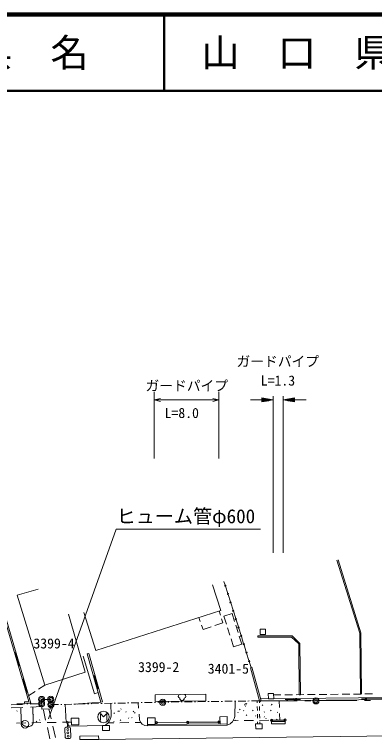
# Model space of a CAD drawing. Units: millimetres, scale not verified. Extents: x 40000 to 680000, y 20000 to 380000.
# Drawn here: x 313422 to 360537, y 285131 to 380000 of the extents above; entities that cross this region are included whole.
import ezdxf
from ezdxf.enums import TextEntityAlignment as Align

# ---------------------------------------------------------------- set-up
doc = ezdxf.new("R2010")
doc.units = ezdxf.units.MM
doc.header["$LTSCALE"] = 1000
doc.header["$PDMODE"] = 32
doc.header["$PDSIZE"] = 500
for name, color, linetype, lineweight in [('M-BGD', 7, 'Continuous', 13), ('M-BGD-EXST', 7, 'Continuous', 13), ('M-BMK-OTRS', 5, 'Continuous', 13), ('M-BMK-ROW', 30, 'Continuous', 13), ('M-STR-HTXT', 7, 'Continuous', 13), ('M-STR-STRC', 7, 'Continuous', 13), ('M-TTL', 2, 'Continuous', 140), ('M-TTL-LINE', 7, 'Continuous', 50)]:
    doc.layers.add(name, color=color, linetype=linetype, lineweight=lineweight)
doc.layers.add('M-BMK-HTXT', color=7, linetype='Continuous')
doc.layers.add('M-TTL-TXT', color=7, linetype='Continuous')
doc.styles.add('ＭＳ ゴシック', font='')
doc.styles.get('ＭＳ ゴシック').set_extended_font_data('MS Gothic')

msp = doc.modelspace()

# ---------------------------------------------------------------- linework, layer by layer
at = {"layer": 'M-BGD'}
for p, q in [((358750, 299086), (355770, 308632)), ((340833, 305817), (340984, 305340)), ((341029, 305197), (341331, 304244)), ((341376, 304101), (341678, 303147)), ((341723, 303004), (342025, 302051)), ((322480, 301765), (324085, 296776)), ((340192, 301958), (340362, 301411)), ((342070, 301908), (342372, 300954)), ((315300, 290088), (312005, 301271)), ((315565, 289893), (312146, 301497)), ((337740, 300550), (337532, 301102)), ((340510, 300933), (340679, 300386)), ((341900, 301608), (340837, 301276)), ((340837, 301276), (341167, 300221)), ((342230, 300553), (341900, 301608)), ((342417, 300811), (342719, 299858)), ((338125, 299531), (337917, 300083)), ((339165, 299880), (338125, 299531)), ((340679, 300386), (339639, 300038)), ((342677, 299121), (342379, 300075)), ((341316, 299744), (341614, 298789)), ((342764, 299715), (343065, 298761)), ((358839, 291087), (358750, 299086)), ((341763, 298312), (342092, 297257)), ((343155, 297588), (342826, 298643)), ((343111, 298618), (343412, 297665)), ((349753, 298685), (345253, 298685)), ((345253, 298685), (345253, 298535)), ((350764, 297696), (349753, 298685)), ((342092, 297257), (343155, 297588)), ((343458, 297522), (343759, 296569)), ((350839, 290996), (350764, 297696)), ((313618, 296502), (313426, 296445)), ((313973, 294730), (313465, 296457)), ((314012, 294741), (313503, 296468)), ((314050, 294753), (313541, 296479)), ((314089, 294764), (313580, 296490)), ((322944, 296335), (323137, 296390)), ((324741, 290002), (322944, 296335)), ((324934, 290057), (323137, 296390)), ((343805, 296426), (344106, 295472)), ((344151, 295329), (344396, 294556)), ((313935, 294719), (314127, 294775)), ((344300, 294530), (344492, 294583)), ((345486, 290189), (344300, 294530)), ((345693, 290189), (344492, 294583)), ((323951, 293520), (323759, 293465)), ((324288, 291745), (323797, 293476)), ((324327, 291756), (323835, 293487)), ((324365, 291766), (323874, 293498)), ((324404, 291777), (323912, 293509)), ((314636, 293049), (314444, 292992)), ((314991, 291277), (314482, 293003)), ((315029, 291288), (314521, 293015)), ((315068, 291299), (314559, 293026)), ((315106, 291311), (314597, 293037)), ((316554, 291698), (317398, 292237)), ((314953, 291265), (315144, 291322)), ((315289, 290890), (316133, 291429)), ((324250, 291734), (324442, 291788)), ((345625, 290438), (427294, 291345)), ((345693, 290189), (427297, 291095)), ((347338, 290957), (348288, 290968)), ((348788, 290973), (349788, 290985)), ((349043, 290352), (348843, 290349)), ((350193, 290364), (349193, 290353)), ((350288, 290990), (351288, 291001)), ((350843, 290372), (350343, 290366)), ((350689, 290995), (350839, 290996)), ((351788, 291007), (352788, 291018)), ((353288, 291023), (354288, 291035)), ((354788, 291040), (355788, 291051)), ((356288, 291057), (357288, 291068)), ((357788, 291073), (358788, 291084)), ((358689, 291085), (358839, 291087)), ((359342, 290466), (358839, 290460)), ((359287, 291090), (360287, 291101)), ((361492, 290490), (359492, 290467)), ((312988, 289656), (314487, 289718)), ((314728, 290075), (315300, 290088)), ((314728, 290075), (314732, 289875)), ((314732, 289875), (315565, 289893)), ((315486, 289759), (316964, 289819)), ((315502, 289372), (316980, 289433)), ((315867, 287404), (315810, 289385)), ((320119, 288175), (320051, 289735)), ((321179, 289759), (324741, 290002)), ((324741, 290002), (324934, 290057)), ((326052, 288208), (326039, 289865)), ((329665, 289234), (329620, 289943)), ((342242, 288182), (342316, 290145)), ((343539, 289629), (343610, 289699)), ((343596, 289782), (343666, 289853)), ((343637, 289468), (343708, 289539)), ((343754, 289749), (343825, 289820)), ((345193, 289930), (345191, 290185)), ((345203, 288930), (345198, 289430)), ((345486, 290189), (345693, 290189)), ((345492, 289933), (345489, 290188)), ((345502, 288933), (345497, 289433)), ((345554, 290053), (345624, 290123)), ((345840, 289596), (345911, 289667)), ((347003, 289635), (347074, 289705)), ((347068, 289672), (347138, 289743)), ((348093, 289324), (348066, 290184)), ((313004, 289270), (314503, 289331)), ((313714, 288823), (313784, 288894)), ((314234, 289320), (314279, 287637)), ((315816, 289127), (315871, 289182)), ((315848, 288358), (315919, 288429)), ((316953, 289304), (316981, 289332)), ((317158, 288984), (317204, 289030)), ((317497, 287671), (317197, 288962)), ((318210, 287837), (317910, 289127)), ((326432, 288541), (326503, 288612)), ((326950, 288815), (327021, 288885)), ((327146, 288806), (327217, 288876)), ((327331, 289083), (327401, 289154)), ((327985, 288729), (328055, 288800)), ((328974, 288749), (329045, 288820)), ((329148, 288588), (329219, 288659)), ((329762, 287726), (329716, 288436)), ((342638, 288628), (342709, 288699)), ((342888, 289011), (342959, 289082)), ((343381, 288870), (343451, 288941)), ((344583, 288896), (344654, 288966)), ((345213, 287931), (345208, 288430)), ((345512, 287933), (345507, 288433)), ((346077, 288694), (346148, 288765)), ((346936, 288900), (347007, 288971)), ((347800, 288658), (347871, 288729)), ((348145, 287663), (348118, 288524)), ((316267, 287449), (316338, 287519)), ((316674, 287644), (316745, 287715)), ((326416, 287421), (326487, 287492)), ((327248, 287624), (327319, 287695)), ((328331, 287884), (328401, 287955)), ((328733, 287957), (328803, 288028)), ((342040, 287594), (342693, 287601)), ((342293, 287607), (342364, 287677)), ((343493, 287610), (344693, 287624)), ((343757, 288267), (343828, 288337)), ((344946, 288190), (345016, 288261)), ((345427, 288140), (345498, 288211)), ((345493, 287633), (346692, 287647)), ((346077, 288069), (346148, 288140)), ((346300, 287846), (346371, 287917)), ((347059, 287473), (348859, 287502)), ((347064, 287173), (347059, 287473)), ((347243, 287650), (348690, 287671)), ((347492, 287656), (348145, 287663)), ((347726, 287726), (347796, 287797)), ((348864, 287202), (348859, 287502)), ((313690, 287288), (314889, 287308)), ((315689, 287321), (316889, 287340)), ((317689, 287353), (318889, 287373)), ((318064, 285236), (317724, 286697)), ((318776, 285402), (318437, 286863)), ((319689, 287386), (320864, 287405)), ((320065, 285386), (320011, 286585)), ((320154, 286742), (320603, 286762)), ((320379, 286752), (320357, 287226)), ((320583, 286878), (325282, 286972)), ((320760, 286619), (320814, 285420)), ((325676, 287310), (326404, 287317)), ((327204, 287324), (328404, 287335)), ((329204, 287343), (329933, 287350)), ((332139, 287352), (335930, 287381)), ((336230, 287384), (340022, 287413)), ((345220, 287176), (345218, 287431)), ((345519, 287179), (345516, 287433)), ((347064, 287173), (348864, 287202)), ((320221, 285243), (320671, 285263))]:
    msp.add_line(p, q, dxfattribs=at)
for points in [[(358689, 291085), (358600, 299063), (355627, 308587)], [(320496, 301547), (322678, 293936), (317398, 292237), (313751, 303996), (316499, 304812)], [(324085, 296776), (340405, 302026), (339335, 305352)], [(350689, 290995), (350615, 297632), (349692, 298535), (345253, 298535)], [(322429, 296035), (323895, 291121), (324378, 291282)]]:
    msp.add_lwpolyline(points, dxfattribs=at)
for points in [[(345553, 298885), (346253, 298885), (346253, 299585), (345553, 299585)], [(316974, 290372), (318174, 290383), (318185, 289130), (316985, 289119)], [(331827, 290112), (338473, 290184), (338463, 291052), (331817, 290980)], [(346643, 290450), (347343, 290457), (347336, 291157), (346636, 291150)], [(320868, 287039), (321845, 287050), (321835, 287939), (320858, 287928)], [(330815, 287082), (331838, 287090), (331831, 287960), (330809, 287953)], [(341275, 287160), (340321, 287153), (340314, 288115), (341267, 288122)], [(324924, 286965), (325872, 286954), (325865, 286303), (324917, 286313)], [(330816, 286938), (341276, 287016), (341275, 287160), (330815, 287082)], [(344975, 287172), (345843, 287186), (345854, 286529), (344985, 286515)]]:
    msp.add_lwpolyline(points, close=True, dxfattribs=at)
for centre, radius in [((341007, 305268), 75), ((341354, 304172), 75), ((341700, 303076), 75), ((342047, 301979), 75), ((342394, 300883), 75), ((342741, 299786), 75), ((343088, 298690), 75), ((343435, 297593), 75), ((343782, 296497), 75), ((344129, 295401), 75), ((349118, 290352), 75), ((350268, 290365), 75), ((359417, 290467), 75), ((314811, 287126), 500), ((320352, 287351), 125), ((331989, 287351), 150), ((331989, 287351), 120), ((336080, 287383), 150), ((336080, 287383), 120), ((336080, 287383), 100), ((340172, 287414), 150), ((340172, 287414), 120), ((340172, 287414), 100), ((347093, 287647), 150), ((347093, 287647), 120), ((347093, 287647), 100), ((348840, 287674), 150), ((348840, 287674), 120), ((348840, 287674), 100), ((320392, 286452), 125), ((331989, 287351), 100), ((320412, 286002), 125), ((320432, 285553), 125)]:
    msp.add_circle(centre, radius, dxfattribs=at)
for centre, radius, start, end in [((335115, 290789), 268, 116.08703, 255.33416), ((335347, 290530), 300, 180, 0), ((335579, 290789), 268, 284.66584, 63.91297), ((315036, 287606), 758, 177.60472, 273.19661), ((321984, 288111), 1866, 178.02602, 221.34599), ((324434, 288358), 1625, 301.4695, 354.70495), ((330750, 287948), 1012, 192.66433, 273.78911), ((340891, 288317), 1357, 286.45221, 354.25944), ((315273, 287409), 593, 250.80951, 359.49885), ((320221, 286537), 216, 108.10487, 167.04185), ((320561, 286558), 208, 16.88689, 78.25982), ((320294, 285480), 248, 202.27734, 252.86938), ((320596, 285475), 224, 289.35243, 345.79429)]:
    msp.add_arc(centre, radius, start, end, dxfattribs=at)
at = {"layer": 'M-BGD-EXST'}
for p, q in [((324666, 287631), (324666, 288531)), ((324666, 288531), (325078, 288081)), ((325078, 288081), (325491, 288531)), ((325491, 288531), (325491, 287631))]:
    msp.add_line(p, q, dxfattribs=at)
msp.add_circle((325078, 288081), 750, dxfattribs=at)
at = {"layer": 'M-BMK-OTRS'}
msp.add_lwpolyline([(324442, 285150), (398136, 286046), (448130, 286701), (497628, 287485), (511264, 287733)], dxfattribs=at)
at = {"layer": 'M-BMK-ROW'}
for p, q in [((316964, 289819), (316974, 290372)), ((316974, 290372), (318174, 290383)), ((318174, 290383), (318185, 289694)), ((313717, 289781), (314717, 289793)), ((315017, 289796), (315167, 289798)), ((315467, 289801), (316467, 289813)), ((316767, 289817), (316917, 289819)), ((318185, 289694), (319185, 289716)), ((319485, 289722), (319634, 289725)), ((319934, 289732), (320934, 289754)), ((321234, 289760), (321384, 289764)), ((321684, 289770), (322684, 289792)), ((322984, 289798), (323134, 289802)), ((323434, 289808), (324433, 289830)), ((324733, 289837), (324883, 289840)), ((325183, 289846), (326183, 289868)), ((326483, 289875), (326633, 289878)), ((326933, 289885), (327933, 289906)), ((328232, 289913), (328382, 289916)), ((328682, 289923), (329682, 289944)), ((329982, 289951), (330132, 289954)), ((330432, 289961), (331432, 289983)), ((331732, 289989), (331882, 289992)), ((332181, 289999), (332832, 290013)), ((332832, 290013), (333181, 290018)), ((333481, 290022), (333631, 290024)), ((333931, 290028), (334931, 290042)), ((335231, 290046), (335381, 290049)), ((335681, 290053), (336681, 290067)), ((336981, 290071), (337131, 290073)), ((337431, 290077), (338431, 290091)), ((338731, 290095), (338881, 290097)), ((339181, 290101), (340181, 290115)), ((340481, 290119), (340631, 290122)), ((340931, 290126), (341930, 290140)), ((342230, 290144), (342380, 290146)), ((342680, 290150), (343680, 290164)), ((343980, 290168), (344130, 290170)), ((344430, 290174), (345430, 290188)), ((345412, 290188), (350412, 290181)), ((351412, 290180), (352212, 290178)), ((353212, 290181), (358212, 290229)), ((359212, 290239), (360012, 290247))]:
    msp.add_line(p, q, dxfattribs=at)
for centre in [(316974, 290372), (318174, 290383), (332832, 290013), (352863, 290177), (316964, 289819), (318185, 289694)]:
    msp.add_circle(centre, 400, dxfattribs=at)
for p in [(316974, 290372), (318174, 290383), (352863, 290177), (316964, 289819), (318185, 289694), (332832, 290013)]:
    msp.add_point(p, dxfattribs=at)
at = {"layer": 'M-STR-HTXT'}
for p, q in [((331714, 330620), (331714, 321908)), ((340173, 330620), (340173, 321908)), ((331714, 329568), (332514, 329768)), ((331714, 329568), (340173, 329568)), ((331714, 329568), (332514, 329368)), ((340173, 329568), (339373, 329768)), ((340173, 329568), (339373, 329368)), ((344288, 329568), (345788, 329568)), ((347288, 329568), (345788, 329818)), ((345788, 329818), (345788, 329318)), ((346088, 329768), (345788, 329768)), ((345788, 329718), (346388, 329718)), ((346688, 329668), (345788, 329668)), ((345788, 329618), (346988, 329618)), ((347288, 329568), (345788, 329318)), ((347288, 329568), (345788, 329568)), ((345788, 329518), (346988, 329518)), ((346688, 329468), (345788, 329468)), ((345788, 329418), (346388, 329418)), ((346088, 329368), (345788, 329368)), ((347288, 330068), (347288, 329568)), ((347288, 329568), (347288, 309568)), ((348588, 330068), (348588, 329568)), ((348588, 329568), (350088, 329818)), ((348588, 329568), (350088, 329318)), ((348588, 329568), (350088, 329568)), ((348588, 329568), (348588, 309568)), ((350088, 329618), (348888, 329618)), ((350088, 329518), (348888, 329518)), ((349188, 329668), (350088, 329668)), ((349188, 329468), (350088, 329468)), ((350088, 329718), (349488, 329718)), ((350088, 329418), (349488, 329418)), ((349788, 329768), (350088, 329768)), ((349788, 329368), (350088, 329368)), ((350088, 329318), (350088, 329818)), ((350088, 329568), (351588, 329568))]:
    msp.add_line(p, q, dxfattribs=at)
msp.add_lwpolyline([(317887, 287815), (326720, 312644), (345630, 312661)], dxfattribs=at)
at = {"layer": 'M-STR-STRC'}
msp.add_lwpolyline([(321985, 285581), (324435, 285597), (324443, 285147), (321993, 285131)], close=True, dxfattribs=at)
at = {"layer": 'M-TTL'}
msp.add_line((680000, 380000), (40000, 380000), dxfattribs=at)
at = {"layer": 'M-TTL-LINE'}
for p, q in [((333000, 380000), (333000, 370000)), ((40000, 370000), (680000, 370000))]:
    msp.add_line(p, q, dxfattribs=at)

# ---------------------------------------------------------------- texts
at = {"layer": 'M-BMK-HTXT', "style": 'ＭＳ ゴシック'}
for s, p in [('3399-4', (318592, 296649)), ('3399-2', (332291, 293559)), ('3401-5', (341414, 293348))]:
    msp.add_text(s, height=1320, dxfattribs=at).set_placement(p, align=Align.BOTTOM_CENTER)
at = {"layer": 'M-STR-HTXT', "style": 'ＭＳ ゴシック'}
for s, p in [('ガードパイプ', (347880, 333548)), ('ガードパイプ', (335972, 330364)), ('L=1.3', (347902, 331048)), ('L=8.0', (335312, 326805))]:
    msp.add_text(s, height=1320, dxfattribs=at).set_placement(p, align=Align.BOTTOM_CENTER)
msp.add_text('ヒューム管φ600', height=1833, dxfattribs=at).set_placement((335852, 314345), align=Align.MIDDLE_CENTER)
at = {"layer": 'M-TTL-TXT', "style": 'ＭＳ ゴシック'}
for s, p in [('県\u3000名', (315625, 375000)), ('山\u3000口\u3000県', (350375, 375000))]:
    msp.add_text(s, height=3666, dxfattribs=at).set_placement(p, align=Align.MIDDLE_CENTER)

doc.saveas('drawing.dxf')
